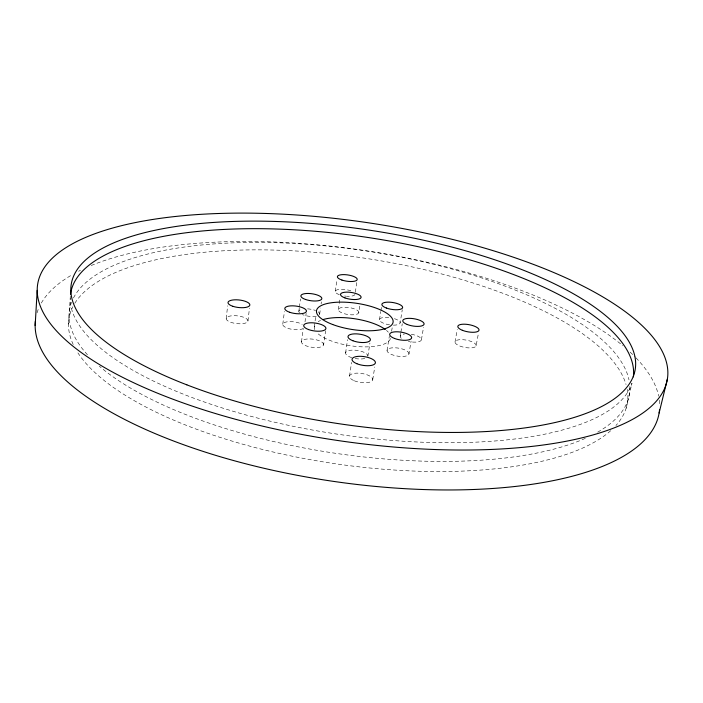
<?xml version="1.0" encoding="UTF-8"?>
<svg xmlns="http://www.w3.org/2000/svg" width="703" height="703" viewBox="0 0 703 703"><rect width="100%" height="100%" fill="white"/><g stroke="black" fill="none" stroke-linecap="round" stroke-linejoin="round"><path stroke-width="0.53" stroke-dasharray="3.52 2.64" d="M68.481 324.136L70.212 298.485M226.199 318.573L227.64 305.779M247.939 321.078A10.94 3.884 6.6 0 0 232.262 315.744A10.94 3.884 6.6 0 0 231.041 322.378A10.94 3.884 6.6 0 0 247.939 321.078L249.46 308.309M282.782 324.162L284.425 311.464M298.837 311.306L299.241 308.222M299.381 307.193L300.48 298.951M301.482 341.825L303.239 328.811M305.014 321.842L306.156 313.389M314.259 326.957L315.858 315.366M319.672 314.197L320.533 308.019M321.104 303.907L321.394 301.851M323.608 344.865A11.169 4.086 7.8 0 0 307.738 338.96A11.169 4.086 7.8 0 0 306.332 345.92A11.169 4.086 7.8 0 0 323.608 344.865L325.603 330.788M335.296 291.297L336.948 279.724M338.328 309.601L340.05 297.641M345.577 352.976L347.546 339.69M355.34 292.14L356.896 281.631M358.802 312.659A10.352 3.524 8.4 0 0 344.171 307.264A10.352 3.524 8.4 0 0 342.756 313.213A10.352 3.524 8.4 0 0 358.802 312.659L359.787 306.148M349.496 376.184L351.57 362.405M367.854 356.307L369.91 343.029M379.497 319.68L380.78 311.526M380.938 310.498L381.413 307.439M372.748 379.655L374.743 366.957M387.054 350.454L389.33 336.271M391.606 331.306L392.283 327.106M393.408 325.146A10.448 3.577 9.1 0 0 400.139 322.897L402.274 309.742M400.218 336.289L400.728 333.16M400.903 332.115L402.265 323.767M408.944 353.987A11.09 4.025 9.3 0 0 393.258 347.783A11.09 4.025 9.3 0 0 391.843 354.62A11.09 4.025 9.3 0 0 408.944 353.987L411.088 341.113M421.44 339.698L423.558 327.185M455.026 341.939L457.249 329.505M476.116 345.806A10.721 3.735 10.3 0 0 461.133 339.637A10.721 3.735 10.3 0 0 459.498 345.911A10.721 3.735 10.3 0 0 476.116 345.806L478.418 333.371M626.118 408.232L631.971 383.161A284.434 99.518 8.5 0 1 333.16 433.514A284.434 99.518 8.5 0 1 70.3 296.332M629.844 386.439A283.107 102.322 8.5 0 1 597.348 432.336M585.291 438.364A283.107 102.322 8.5 0 1 335.059 453.224A283.107 102.322 8.5 0 1 99.343 366.184M87.462 354.751A283.107 102.322 8.5 0 1 71.539 302.272M73.481 297.949A283.107 102.322 8.5 0 1 363.082 250.496A283.107 102.322 8.5 0 1 628.992 379.848M390.455 338.442A38.551 13.665 8.5 0 1 357.502 346.561A38.551 13.665 8.5 0 1 316.675 332.405M314.786 329.628A38.551 13.665 8.5 0 1 315.085 324.487M318.195 321.649A38.551 13.665 8.5 0 1 320.55 320.471M386.465 330.41A38.551 13.665 8.5 0 1 388.355 332.229M411.273 334.268A10.747 3.779 9.5 0 1 421.343 340.076A10.747 3.779 9.5 0 1 408.381 341.386M401.281 338.31A10.747 3.779 9.5 0 1 404.445 334.039M364.769 358.512A11.266 4.165 8.6 0 1 355.12 358.504M351.764 357.669A11.266 4.165 8.6 0 1 346.043 351.948A11.266 4.165 8.6 0 1 358.055 350.542A11.266 4.165 8.6 0 1 367.871 355.78M303.318 328.433A10.861 3.858 7.5 0 1 287.439 328.178A10.861 3.858 7.5 0 1 285.796 322.079A10.861 3.858 7.5 0 1 302.22 324.373M318.16 311.816A10.519 3.629 7.8 0 1 319.496 314.628M316.288 316.209A10.519 3.629 7.8 0 1 302.413 314.601M299.46 312.738A10.519 3.629 7.8 0 1 301.411 309.311M307.545 308.854A10.519 3.629 7.8 0 1 315.542 310.498M394.436 318.661A10.448 3.577 9.1 0 1 400.139 322.897M389.559 324.83A10.448 3.577 9.1 0 1 379.497 319.821A10.448 3.577 9.1 0 1 389.444 317.58M354.971 294.443A9.974 3.269 8.3 0 1 346.456 296.227M345.832 296.165A9.974 3.269 8.3 0 1 344.584 296.007M339.356 294.706A9.974 3.269 8.3 0 1 337.141 289.821A9.974 3.269 8.3 0 1 350.894 290.857M37.048 312.835A315.269 116.478 8.5 0 1 38.911 307.809M41.319 303.063A315.269 116.478 8.5 0 1 72.374 274.636M78.613 271.27A315.269 116.478 8.5 0 1 80.467 270.347M91.214 265.514A315.269 116.478 8.5 0 1 622.981 345.832M630.125 352.124A315.269 116.478 8.5 0 1 635.275 357.142M635.978 357.862A315.269 116.478 8.5 0 1 658.667 396.149M659.344 400.174A315.269 116.478 8.5 0 1 659.704 405.534M627.19 389.33A282.378 103.824 8.5 0 1 615.925 425.517M610.679 430.711A282.378 103.824 8.5 0 1 335.331 463.752A282.378 103.824 8.5 0 1 77.919 352.88M73.226 344.505A282.378 103.824 8.5 0 1 72.875 306.701M74.808 303.283A282.378 103.824 8.5 0 1 362.01 257.79A282.378 103.824 8.5 0 1 626.048 384.55M354.312 380.78A11.758 4.534 8.8 0 0 372.695 379.936A11.758 4.534 8.8 0 0 356.351 373.152A11.758 4.534 8.8 0 0 354.312 380.78"/><path stroke-width="1.05" d="M35.15 325.551L37.197 290.339M659.124 412.986L667.384 379.04A318.415 109.923 8.5 0 0 210.197 213.835A318.415 109.923 8.5 0 0 180.012 401.826A318.415 109.923 8.5 0 0 667.384 379.04M70.52 294.206A284.434 99.518 8.5 0 1 364.62 236.981A284.434 99.518 8.5 0 1 633.341 376.887M323.398 319.478A38.551 13.665 8.5 0 1 385.332 329.514M659.528 409.805A315.269 116.478 8.5 0 1 336.429 481.801A315.269 116.478 8.5 0 1 35.361 321.218M332.704 324.522A38.727 13.287 8.5 0 0 392.986 322.686A38.727 13.287 8.5 0 0 338.67 302.167A38.727 13.287 8.5 0 0 332.704 324.522M407.239 324.496A10.791 3.673 9.4 0 0 424.05 324.285A10.791 3.673 9.4 0 0 408.997 318.345A10.791 3.673 9.4 0 0 407.239 324.496M394.462 338.433A11.143 3.919 9.3 0 0 411.624 337.897A11.143 3.919 9.3 0 0 395.851 331.79A11.143 3.919 9.3 0 0 394.462 338.433M352.924 340.762A11.318 4.051 8.6 0 0 370.384 339.971A11.318 4.051 8.6 0 0 354.312 333.872A11.318 4.051 8.6 0 0 352.924 340.762M308.564 329.566A11.222 3.981 7.9 0 0 325.911 328.626A11.222 3.981 7.9 0 0 309.953 322.809A11.222 3.981 7.9 0 0 308.564 329.566M289.715 312.29A10.905 3.752 7.5 0 0 306.438 311.28A10.905 3.752 7.5 0 0 290.743 305.867A10.905 3.752 7.5 0 0 289.715 312.29M305.462 299.452A10.571 3.524 7.8 0 0 321.825 298.766A10.571 3.524 7.8 0 0 306.824 293.476A10.571 3.524 7.8 0 0 305.462 299.452M344.988 297.923A10.404 3.418 8.4 0 0 361.087 297.457A10.404 3.418 8.4 0 0 346.377 292.14A10.404 3.418 8.4 0 0 344.988 297.923M386.378 308.028A10.492 3.48 9 0 0 402.608 307.703A10.492 3.48 9 0 0 387.81 302.149A10.492 3.48 9 0 0 386.378 308.028M232.878 306.306A10.993 3.779 6.6 0 0 249.837 305.12A10.993 3.779 6.6 0 0 234.081 299.856A10.993 3.779 6.6 0 0 232.878 306.306M356.904 363.732A11.81 4.411 8.8 0 0 375.367 362.994A11.81 4.411 8.8 0 0 358.908 356.316A11.81 4.411 8.8 0 0 356.904 363.732M462.328 330.278A10.773 3.629 10.3 0 0 478.998 330.261A10.773 3.629 10.3 0 0 463.936 324.188A10.773 3.629 10.3 0 0 462.328 330.278M341.922 280.058A10.018 3.172 8.3 0 0 357.212 279.53A10.018 3.172 8.3 0 0 342.774 274.627A10.018 3.172 8.3 0 0 341.922 280.058M186.84 384.84A285.172 97.963 8.5 0 0 634.053 374.224A285.172 97.963 8.5 0 0 238.835 221.304A285.172 97.963 8.5 0 0 186.84 384.84"/></g></svg>
